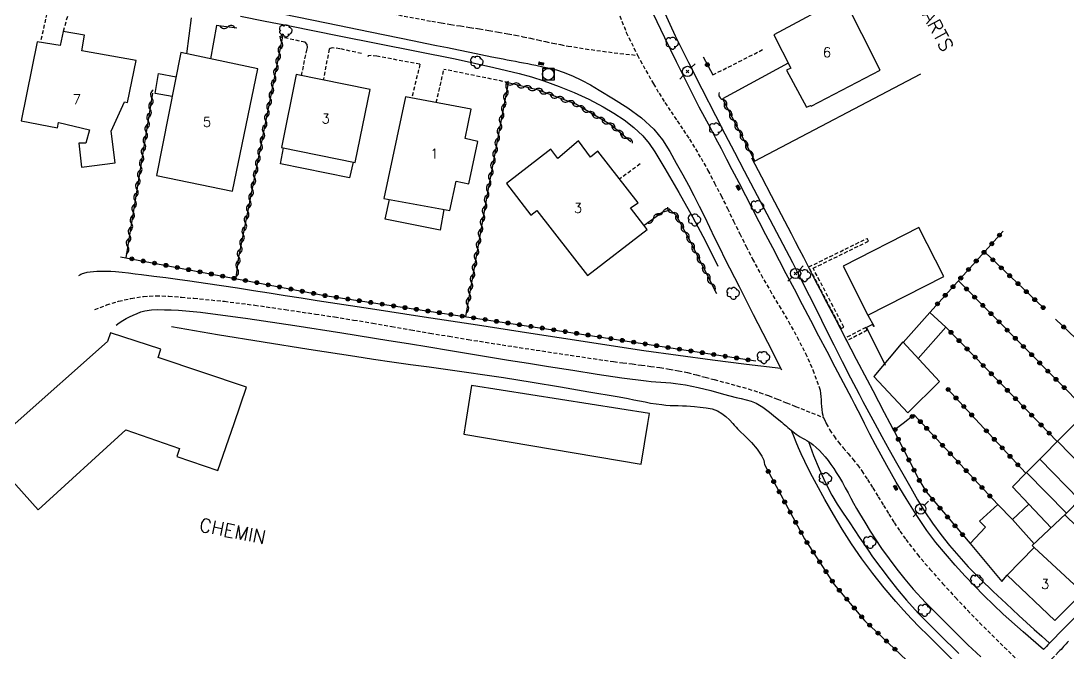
# Model space of a CAD drawing. Header units: millimetres. Extents: x 146998 to 148001, y 143000 to 144001.
# Drawn here: x 147098.5 to 147234.3, y 143641.2 to 143723.2 of the extents above; entities that cross this region are included whole.
import ezdxf
from ezdxf.enums import TextEntityAlignment as Align

# ---------------------------------------------------------------- set-up
doc = ezdxf.new("R2010")
doc.units = ezdxf.units.MM
doc.linetypes.add('DASHED', pattern=[0.75, 0.5, -0.25])
doc.layers.get('0').update_dxf_attribs({"linetype": 'CONTINUOUS'})
for name, color, linetype in [('W0001', 6, 'DASHED'), ('W0008', 7, 'CONTINUOUS'), ('W0014', 7, 'CONTINUOUS'), ('W0017', 7, 'CONTINUOUS'), ('W0101', 7, 'CONTINUOUS'), ('W0104', 1, 'CONTINUOUS'), ('W0112', 1, 'DASHED'), ('W0211', 2, 'CONTINUOUS'), ('W0300', 7, 'CONTINUOUS'), ('W0303', 7, 'CONTINUOUS'), ('W0310', 3, 'CONTINUOUS'), ('W0322', 7, 'CONTINUOUS'), ('W0323', 7, 'CONTINUOUS'), ('W0401', 7, 'CONTINUOUS'), ('W0420', 7, 'CONTINUOUS'), ('W0473', 7, 'CONTINUOUS'), ('W0989', 7, 'CONTINUOUS'), ('W0991', 7, 'CONTINUOUS'), ('W1102', 7, 'CONTINUOUS')]:
    doc.layers.add(name, color=color, linetype=linetype)
doc.styles.get("Standard").update_dxf_attribs({"font": 'romans.shx', "width": 0.85})

# ---------------------------------------------------------------- blocks, each defined once
blk = doc.blocks.new('T300')
for p, q in [((-0.8, 0.51), (-0.86, 0.34)), ((-0.86, 0.34), (-0.86, 0.17)), ((-0.86, 0.17), (-0.74, 0.06)), ((-0.69, 0.63), (-0.8, 0.51)), ((-0.8, -0.06), (-0.74, 0.06)), ((-0.74, 0.06), (-0.69, 0.11)), ((-0.57, 0.69), (-0.69, 0.63)), ((-0.46, 0.69), (-0.57, 0.69)), ((-0.29, 0.63), (-0.46, 0.69)), ((-0.29, 0.63), (-0.17, 0.74)), ((-0.23, 0.57), (-0.29, 0.63)), ((-0.17, 0.74), (-0.06, 0.8)), ((-0.06, 0.8), (0.06, 0.8)), ((0.06, 0.8), (0.23, 0.74)), ((0.23, 0.74), (0.34, 0.63)), ((0.34, 0.63), (0.4, 0.51)), ((0.46, 0.46), (0.34, 0.46)), ((0.4, 0.51), (0.4, 0.46)), ((0.57, 0.4), (0.46, 0.46)), ((0.57, 0.4), (0.69, 0.29)), ((0.69, 0.29), (0.74, 0.17)), ((0.74, 0.06), (0.69, -0.17)), ((0.74, 0.17), (0.74, 0.06)), ((-0.8, -0.17), (-0.8, -0.06)), ((-0.8, -0.23), (-0.8, -0.17)), ((-0.74, -0.34), (-0.8, -0.23)), ((-0.69, -0.4), (-0.74, -0.34)), ((-0.51, -0.46), (-0.69, -0.4)), ((-0.4, -0.46), (-0.51, -0.46)), ((-0.4, -0.46), (-0.34, -0.46)), ((-0.34, -0.46), (-0.34, -0.4)), ((-0.34, -0.51), (-0.34, -0.46)), ((-0.29, -0.63), (-0.34, -0.51)), ((-0.17, -0.74), (-0.29, -0.63)), ((-0.06, -0.8), (-0.17, -0.74)), ((0.06, -0.8), (-0.06, -0.8)), ((0.17, -0.74), (0.06, -0.8)), ((0.23, -0.69), (0.17, -0.74)), ((0.29, -0.46), (0.23, -0.46)), ((0.29, -0.63), (0.23, -0.69)), ((0.46, -0.4), (0.29, -0.46)), ((0.34, -0.51), (0.29, -0.63)), ((0.34, -0.51), (0.34, -0.46)), ((0.57, -0.34), (0.46, -0.4)), ((0.63, -0.29), (0.57, -0.34)), ((0.69, -0.17), (0.63, -0.29))]:
    blk.add_line(p, q)
blk = doc.blocks.new('T473')
for p, q in [((-0.166667, 0.166667), (0.166667, -0.166667)), ((-0.166667, -0.166667), (0.166667, 0.166667)), ((0.500001, 0.500001), (1.000002, 1.000002)), ((-1.000002, -1.000002), (-0.500001, -0.500001))]:
    blk.add_line(p, q)
blk.add_ellipse((0, 0), major_axis=(0.471405, 0.471405), ratio=1, start_param=5.4977871438, end_param=11.780972451)
blk = doc.blocks.new('T401')
for p, q in [((-0.3, 0.3), (0, 0.3)), ((-0.3, -0.25), (-0.3, 0.3)), ((-0.3, 0.15), (0, 0.15)), ((-0.3, 0), (0, 0)), ((0, 0.3), (0, -0.25)), ((-0.3, -0.15), (0, -0.15)), ((-0.3, -0.25), (-0.3, -0.3)), ((-0.3, -0.3), (0, -0.3)), ((0, -0.3), (0, -0.25))]:
    blk.add_line(p, q)
blk = doc.blocks.new('T420')
for p, q in [((0.75, 0.75), (-0.75, 0.75)), ((-0.75, 0.75), (-0.75, -0.75)), ((0.75, 0.75), (0.75, -0.75)), ((0.75, -0.75), (-0.75, -0.75))]:
    blk.add_line(p, q)
blk.add_ellipse((0, 0), major_axis=(-0.53, 0.53), ratio=1, start_param=3.926991, end_param=10.210176)
blk = doc.blocks.new('t323o')
at = {"color": 0, "linetype": 'Continuous'}
for radius in [0.25, 0.15]:
    blk.add_circle((0, 0), radius, dxfattribs=at)
blk = doc.blocks.new('t310o')
at = {"color": 0, "linetype": 'Continuous'}
for centre, start, end in [((-0.5, 0.38), 216.8699, 323.1304), ((0.5, -0.37), 36.8699, 143.1303)]:
    blk.add_arc(centre, 0.625, start, end, dxfattribs=at)
blk = doc.blocks.new('t322o')
at = {"color": 0, "linetype": 'Continuous'}
for radius in [0.25, 0.15]:
    blk.add_circle((0, 0), radius, dxfattribs=at)

msp = doc.modelspace()

# ---------------------------------------------------------------- linework, layer by layer
at = {"layer": 'W0001'}
for points in [[(147146.69, 143724.13), (147151.76, 143723.17), (147152.99, 143722.95), (147154.22, 143722.75), (147155.46, 143722.56), (147156.69, 143722.37), (147157.93, 143722.18), (147159.17, 143721.98), (147160.4, 143721.78), (147161.63, 143721.56), (147162.61, 143721.37), (147163.58, 143721.17), (147164.55, 143720.96), (147165.52, 143720.75), (147166.49, 143720.54), (147167.46, 143720.33), (147168.44, 143720.14), (147169.42, 143719.96), (147171.66, 143719.6), (147173.91, 143719.28), (147176.16, 143719), (147178.42, 143718.76)], [(147176.14, 143723.88), (147176.98, 143721.73), (147178.42, 143718.76)], [(147178.42, 143718.76), (147180.49, 143715.06), (147181.23, 143713.83), (147182, 143712.62), (147182.79, 143711.43), (147183.59, 143710.24), (147184.39, 143709.05), (147185.18, 143707.86), (147185.94, 143706.64), (147186.67, 143705.41), (147187.57, 143703.81), (147188.43, 143702.19), (147189.27, 143700.55), (147190.09, 143698.9), (147190.89, 143697.26), (147191.7, 143695.61), (147192.52, 143693.96), (147193.35, 143692.33), (147194.46, 143690.27), (147195.62, 143688.25), (147196.81, 143686.24), (147198, 143684.23), (147199.15, 143682.19), (147200.22, 143680.09), (147201.19, 143677.94), (147202, 143675.73), (147202.11, 143675.32), (147202.18, 143674.9), (147202.22, 143674.48), (147202.24, 143674.06), (147202.26, 143673.64), (147202.28, 143673.22), (147202.32, 143672.8), (147202.39, 143672.39), (147202.56, 143671.77)], [(147108.05, 143685.77), (147109.57, 143686.37), (147111.14, 143686.86), (147112.74, 143687.22), (147114.36, 143687.47), (147116, 143687.57), (147117.64, 143687.51), (147119.27, 143687.38), (147120.89, 143687.24), (147124.85, 143686.85), (147128.8, 143686.35), (147132.73, 143685.78), (147136.66, 143685.19), (147139.14, 143684.82), (147141.62, 143684.42), (147144.1, 143684), (147146.57, 143683.58), (147149.04, 143683.15), (147151.52, 143682.72), (147153.99, 143682.31), (147156.47, 143681.9), (147160.88, 143681.2), (147165.3, 143680.52), (147169.72, 143679.85), (147174.15, 143679.19), (147175.34, 143679.02), (147176.55, 143678.87), (147177.75, 143678.72), (147178.95, 143678.57), (147180.15, 143678.41), (147181.35, 143678.24), (147182.55, 143678.05), (147183.74, 143677.84), (147184.91, 143677.59), (147186.07, 143677.3), (147187.23, 143677), (147188.38, 143676.69), (147189.86, 143676.3), (147191.33, 143675.9), (147192.8, 143675.49), (147194.25, 143675.02), (147195.43, 143674.61), (147196.6, 143674.15), (147197.77, 143673.68), (147198.93, 143673.21), (147202.56, 143671.77)], [(147202.56, 143671.77), (147202.77, 143671.3), (147202.8, 143671.23), (147202.84, 143671.15), (147202.87, 143671.08), (147202.91, 143671)], [(147202.91, 143671), (147203.38, 143670.15), (147203.92, 143669.34), (147204.5, 143668.57), (147205.12, 143667.83), (147205.74, 143667.1), (147206.36, 143666.37), (147206.96, 143665.62), (147207.52, 143664.84), (147208.25, 143663.74), (147208.95, 143662.63), (147209.64, 143661.5), (147210.32, 143660.38), (147211.01, 143659.25), (147211.72, 143658.14), (147212.45, 143657.04), (147213.22, 143655.97), (147214.75, 143654), (147216.35, 143652.11), (147218, 143650.25), (147219.67, 143648.42), (147221.22, 143646.77), (147222.8, 143645.16), (147224.4, 143643.57), (147226, 143641.98), (147229.89, 143638.21)], [(147234.35, 143642.74), (147234.18, 143642.57), (147234.02, 143642.4), (147233.86, 143642.23), (147233.7, 143642.05), (147233.54, 143641.88), (147233.38, 143641.7), (147233.21, 143641.53), (147233.05, 143641.36), (147232.27, 143640.56), (147231.49, 143639.77), (147230.69, 143638.99), (147229.89, 143638.21)]]:
    msp.add_lwpolyline(points, dxfattribs=at)
at = {"layer": 'W0008'}
for points in [[(147132.41, 143724.13), (147138.1, 143722.97), (147143.78, 143721.81), (147149.47, 143720.65), (147150.91, 143720.35), (147152.35, 143720.05), (147153.79, 143719.76), (147155.23, 143719.46), (147156.67, 143719.16), (147158.12, 143718.86), (147159.56, 143718.57), (147161, 143718.28), (147161.53, 143718.18), (147162.06, 143718.08), (147162.6, 143717.98), (147163.13, 143717.88), (147163.66, 143717.79), (147164.19, 143717.68), (147164.73, 143717.58), (147165.26, 143717.47), (147166.14, 143717.28), (147167.03, 143717.09), (147167.92, 143716.87), (147168.79, 143716.59), (147170, 143716.1), (147171.17, 143715.53), (147172.32, 143714.91), (147173.45, 143714.25), (147175.31, 143713.13), (147177.16, 143711.96), (147178.94, 143710.66), (147180.56, 143709.16), (147181.68, 143707.79), (147182.62, 143706.3), (147183.46, 143704.76), (147184.3, 143703.24), (147185.04, 143701.9), (147185.75, 143700.55), (147186.43, 143699.19), (147187.11, 143697.83), (147187.77, 143696.46), (147188.43, 143695.09), (147189.1, 143693.72), (147189.78, 143692.36), (147191.61, 143688.75), (147193.45, 143685.15), (147195.29, 143681.54), (147197.13, 143677.94)], [(147207.89, 143671), (147207.47, 143671.82), (147207.06, 143672.63), (147206.64, 143673.45), (147206.22, 143674.26), (147205.16, 143676.28), (147204.09, 143678.3), (147203.03, 143680.32), (147201.96, 143682.34), (147200.9, 143684.36), (147199.84, 143686.38), (147198.78, 143688.4), (147197.72, 143690.42), (147196.84, 143692.1), (147195.97, 143693.79), (147195.09, 143695.47), (147194.22, 143697.16), (147193.35, 143698.84), (147192.48, 143700.53), (147191.61, 143702.21), (147190.73, 143703.9), (147190.02, 143705.26), (147189.31, 143706.61), (147188.59, 143707.97), (147187.88, 143709.33), (147187.16, 143710.68), (147186.45, 143712.04), (147185.75, 143713.41), (147185.06, 143714.78), (147183.5, 143717.91), (147181.96, 143721.04), (147180.46, 143724.2)], [(147197.04, 143678.11), (147192.59, 143678.66), (147188.14, 143679.23), (147183.69, 143679.83), (147179.24, 143680.44), (147175.58, 143680.98), (147171.93, 143681.54), (147168.27, 143682.11), (147164.62, 143682.67), (147157.68, 143683.73), (147150.75, 143684.8), (147143.81, 143685.86), (147136.87, 143686.92), (147134.81, 143687.24), (147132.74, 143687.57), (147130.68, 143687.9), (147128.61, 143688.22), (147126.55, 143688.54), (147124.48, 143688.86), (147122.42, 143689.17), (147120.35, 143689.47), (147118.79, 143689.68), (147117.24, 143689.88), (147115.68, 143690.07), (147114.12, 143690.27), (147113.27, 143690.38), (147112.43, 143690.49), (147111.58, 143690.6), (147110.72, 143690.68), (147110.12, 143690.71), (147109.52, 143690.73), (147108.92, 143690.73), (147108.32, 143690.71), (147107.88, 143690.68), (147107.44, 143690.64), (147107.01, 143690.57), (147106.58, 143690.46), (147106.41, 143690.4), (147106.25, 143690.33), (147106.09, 143690.24), (147105.94, 143690.15)], [(147110.8, 143683.77), (147111.22, 143684.07), (147111.66, 143684.34), (147112.1, 143684.6), (147112.56, 143684.84), (147113.04, 143685.07), (147113.53, 143685.28), (147114.03, 143685.47), (147114.55, 143685.6), (147115.39, 143685.73), (147116.24, 143685.77), (147117.09, 143685.76), (147117.94, 143685.74), (147118.9, 143685.7), (147119.85, 143685.62), (147120.8, 143685.52), (147121.76, 143685.42), (147127.88, 143684.63), (147133.98, 143683.71), (147140.07, 143682.74), (147146.16, 143681.78), (147148.75, 143681.37), (147151.35, 143680.95), (147153.94, 143680.52), (147156.53, 143680.09), (147159.12, 143679.66), (147161.71, 143679.23), (147164.3, 143678.81), (147166.89, 143678.4), (147170.06, 143677.91), (147173.22, 143677.41), (147176.38, 143676.94), (147179.56, 143676.52), (147180.19, 143676.45), (147180.83, 143676.39), (147181.46, 143676.34), (147182.1, 143676.3), (147182.74, 143676.25), (147183.37, 143676.18), (147184.01, 143676.11), (147184.64, 143676.01), (147186.31, 143675.68), (147187.96, 143675.27), (147189.6, 143674.82), (147191.24, 143674.37), (147191.88, 143674.22), (147192.54, 143674.07), (147193.18, 143673.89), (147193.81, 143673.64), (147194.71, 143673.11), (147195.54, 143672.48), (147196.34, 143671.81), (147197.14, 143671.15), (147197.19, 143671.12), (147197.24, 143671.08), (147197.28, 143671.04), (147197.33, 143671)], [(147197.33, 143671), (147197.54, 143670.83), (147197.75, 143670.65), (147197.95, 143670.48), (147198.16, 143670.3), (147198.36, 143670.12), (147198.57, 143669.95), (147198.78, 143669.79), (147199, 143669.62), (147199.27, 143669.44), (147199.55, 143669.27), (147199.83, 143669.11), (147200.11, 143668.95), (147200.39, 143668.79), (147200.67, 143668.62), (147200.94, 143668.44), (147201.2, 143668.24), (147201.62, 143667.88), (147202.02, 143667.5), (147202.4, 143667.09), (147202.76, 143666.67), (147203.15, 143666.19), (147203.53, 143665.68), (147203.88, 143665.17), (147204.22, 143664.65), (147204.63, 143664), (147205.01, 143663.34), (147205.38, 143662.67), (147205.74, 143662), (147206.1, 143661.33), (147206.46, 143660.66), (147206.83, 143659.99), (147207.22, 143659.33), (147207.91, 143658.18), (147208.61, 143657.04), (147209.33, 143655.91), (147210.09, 143654.8), (147211.07, 143653.44), (147212.08, 143652.1), (147213.12, 143650.79), (147214.2, 143649.51), (147215.78, 143647.79), (147217.41, 143646.13), (147219.07, 143644.49), (147220.72, 143642.84), (147221.27, 143642.3), (147221.83, 143641.77), (147222.4, 143641.24), (147222.96, 143640.72)], [(147231.11, 143641.69), (147228.46, 143643.95), (147225.88, 143646.28), (147223.37, 143648.7), (147220.94, 143651.19), (147219.63, 143652.61), (147218.36, 143654.07), (147217.14, 143655.58), (147215.98, 143657.12), (147214.58, 143659.17), (147213.26, 143661.26), (147212, 143663.39), (147210.77, 143665.53), (147210.02, 143666.88), (147209.29, 143668.25), (147208.58, 143669.62), (147207.89, 143671)]]:
    msp.add_lwpolyline(points, dxfattribs=at)
at = {"layer": 'W0014'}
for points in [[(147126.96, 143723.84), (147130.15, 143723.2), (147133.34, 143722.56), (147136.53, 143721.91), (147139.72, 143721.27), (147144.74, 143720.27), (147149.77, 143719.29), (147154.8, 143718.28), (147159.8, 143717.17), (147161.43, 143716.79), (147163.07, 143716.4), (147164.69, 143715.97), (147166.3, 143715.46), (147168.27, 143714.73), (147170.22, 143713.94), (147172.13, 143713.06), (147173.99, 143712.07), (147175.35, 143711.25), (147176.69, 143710.37), (147177.96, 143709.39), (147179.13, 143708.29), (147179.95, 143707.31), (147180.67, 143706.25), (147181.32, 143705.15), (147181.96, 143704.06), (147183.79, 143700.96), (147185.55, 143697.81), (147187.24, 143694.64), (147188.86, 143691.42)], [(147181.7, 143724.79), (147183.33, 143721.29), (147185.04, 143717.84), (147186.78, 143714.4), (147188.53, 143710.97), (147189.76, 143708.57), (147191, 143706.18), (147192.25, 143703.79), (147193.51, 143701.41), (147194.77, 143699.03), (147196.03, 143696.64), (147197.28, 143694.26), (147198.52, 143691.86), (147199.61, 143689.73), (147200.69, 143687.6), (147201.76, 143685.46), (147202.83, 143683.32), (147203.9, 143681.18), (147204.98, 143679.04), (147206.07, 143676.91), (147207.18, 143674.79), (147207.68, 143673.84), (147208.19, 143672.89), (147208.7, 143671.95), (147209.21, 143671)], [(147211.21, 143671), (147210.47, 143672.4), (147209.73, 143673.81), (147208.99, 143675.22), (147208.25, 143676.62), (147206.85, 143679.3), (147205.45, 143681.98), (147204.05, 143684.67), (147202.65, 143687.35), (147202.12, 143688.38), (147201.58, 143689.41), (147201.05, 143690.45), (147200.52, 143691.48), (147199.99, 143692.51), (147199.45, 143693.55), (147198.92, 143694.58), (147198.39, 143695.61), (147197.11, 143698.07), (147195.83, 143700.52), (147194.55, 143702.97), (147193.27, 143705.42)], [(147209.21, 143671), (147210.14, 143669.29), (147211.09, 143667.58), (147212.04, 143665.88), (147213.01, 143664.18), (147213.89, 143662.63), (147214.77, 143661.08), (147215.69, 143659.55), (147216.68, 143658.06), (147217.76, 143656.59), (147218.9, 143655.16), (147220.09, 143653.78), (147221.31, 143652.42), (147222.9, 143650.79), (147224.55, 143649.21), (147226.23, 143647.66), (147227.9, 143646.11), (147228.88, 143645.2), (147229.87, 143644.29), (147230.86, 143643.39), (147231.85, 143642.49)], [(147211.68, 143670.09), (147211.21, 143671)], [(147219.27, 143640.35), (147218.21, 143641.41), (147217.15, 143642.47), (147216.07, 143643.53), (147215.01, 143644.59), (147213.96, 143645.67), (147212.93, 143646.77), (147211.93, 143647.89), (147210.41, 143649.7), (147208.95, 143651.55), (147207.55, 143653.44), (147206.2, 143655.38), (147204.98, 143657.27), (147203.84, 143659.2), (147202.74, 143661.15), (147201.65, 143663.12), (147201.13, 143664.09), (147200.62, 143665.08), (147200.12, 143666.07), (147199.65, 143667.07), (147199.32, 143667.82), (147199, 143668.58), (147198.7, 143669.34), (147198.41, 143670.1)], [(147200.61, 143668.64), (147201.27, 143666.86), (147202, 143665.11), (147202.79, 143663.39), (147203.66, 143661.7), (147204.35, 143660.52), (147205.1, 143659.37), (147205.87, 143658.25), (147206.64, 143657.12), (147207.2, 143656.26), (147207.77, 143655.4), (147208.34, 143654.55), (147208.93, 143653.71), (147209.99, 143652.27), (147211.06, 143650.85), (147212.17, 143649.45), (147213.32, 143648.08), (147214.85, 143646.41), (147216.43, 143644.78), (147218.05, 143643.19), (147219.66, 143641.59), (147220.1, 143641.15)], [(147239.62, 143650.21), (147237.66, 143648.3), (147235.71, 143646.38), (147233.77, 143644.45), (147231.85, 143642.49), (147231.66, 143642.29), (147231.48, 143642.09), (147231.29, 143641.89), (147231.11, 143641.69)]]:
    msp.add_lwpolyline(points, dxfattribs=at)
at = {"layer": 'W0017'}
for points in [[(147120.56, 143723.61), (147119.96, 143718.94)], [(147123.85, 143722.64), (147123.04, 143718.3)], [(147197.99, 143717.75), (147189.44, 143713.12)]]:
    msp.add_lwpolyline(points, dxfattribs=at)
at = {"layer": 'W0101'}
for points in [[(147205.17, 143726.29), (147196.1, 143721.43), (147198.32, 143717.11), (147198.33, 143717.11), (147197.76, 143716.85), (147200.37, 143712.01), (147200.88, 143712.24), (147200.96, 143712.17), (147209.91, 143716.83)], [(147103.93, 143721.86), (147103.56, 143720.02), (147100.55, 143720.52), (147098.5, 143710.25), (147103.2, 143709.33), (147103.34, 143710.06), (147103.36, 143710.06), (147107.36, 143709.07), (147106.89, 143707.36), (147105.98, 143707.37), (147106.32, 143704.23), (147110.68, 143704.81), (147110.15, 143708.93), (147111.91, 143712.7), (147112.29, 143712.64), (147113.39, 143718.09), (147106.36, 143719.34), (147106.73, 143721.39)], [(147129.2, 143717.02), (147119.2, 143719.1), (147116.06, 143703.16), (147125.91, 143701.13)], [(147143.75, 143714.31), (147134.15, 143716.25), (147132.28, 143706.8), (147141.8, 143704.86)], [(147156.87, 143711.75), (147148.34, 143713.39), (147145.55, 143700.2), (147154.1, 143698.62), (147154.91, 143702.42), (147154.93, 143702.42), (147156.56, 143702.09), (147157.74, 143707.56), (147156.07, 143707.97)], [(147170.77, 143707.66), (147168.09, 143705.35), (147167.21, 143706.6), (147161.46, 143702.13), (147164.59, 143698.01), (147165.38, 143698.62), (147171.95, 143690.21), (147179.7, 143696.18), (147177.51, 143698.96), (147178.5, 143699.64), (147173.3, 143706.32), (147172.32, 143705.56)], [(147214.91, 143696.44), (147205.11, 143691.42), (147208.32, 143685.07), (147218.18, 143690.05)]]:
    msp.add_lwpolyline(points, close=True, dxfattribs=at)
for points in [[(147208.32, 143685.07), (147209.15, 143683.6), (147208.91, 143683.83), (147208.14, 143683.44), (147210.57, 143678.55)], [(147179.79, 143671), (147180.01, 143672.28), (147156.9, 143675.92), (147156.13, 143671)], [(147156.13, 143671), (147155.91, 143669.61), (147178.9, 143665.74)], [(147178.9, 143665.74), (147179.79, 143671)], [(147237.95, 143663.36), (147233.99, 143659.26)], [(147233.99, 143659.26), (147229.64, 143655.16), (147229.88, 143654.89)], [(147229.88, 143654.89), (147226.39, 143651.32), (147232.55, 143645.44)], [(147236.21, 143649.07), (147232.55, 143645.44)]]:
    msp.add_lwpolyline(points, dxfattribs=at)
at = {"layer": 'W0104'}
for points in [[(147118.08, 143713.42), (147115.86, 143713.81), (147116.3, 143716.38), (147118.58, 143715.98)], [(147141.54, 143704.91), (147141.06, 143702.86), (147132.13, 143704.68), (147132.54, 143706.75)], [(147153.33, 143698.77), (147152.84, 143696.09), (147145.72, 143697.5), (147146.25, 143700.07)], [(147212.9, 143681.51), (147216.34, 143685.4), (147218.44, 143683.49), (147214.83, 143679.42)], [(147127.73, 143675.69), (147116.26, 143679.57), (147116.6, 143680.64), (147110.1, 143682.77), (147109.7, 143681.65), (147097.72, 143671)], [(147126.11, 143671), (147127.73, 143675.69)], [(147097.72, 143671), (147093.8, 143667.51), (147100.68, 143659.81), (147112.05, 143670.17), (147119.02, 143667.74), (147118.67, 143666.7), (147124, 143664.89), (147126.11, 143671)], [(147235.19, 143671), (147228.89, 143664.65), (147227.09, 143662.79), (147229.21, 143660.53), (147227.05, 143658.53), (147225.15, 143660.49), (147222.8, 143658.33), (147223.58, 143657.53), (147221.56, 143655.44)], [(147232.92, 143668.72), (147238.04, 143663.45)], [(147230.62, 143666.39), (147235.77, 143661.1)], [(147228.89, 143664.65), (147234.09, 143659.35)], [(147229.21, 143660.53), (147232.08, 143657.45)], [(147227.05, 143658.53), (147229.89, 143655.39)], [(147221.56, 143655.44), (147225.69, 143650.49), (147226.39, 143651.32)]]:
    msp.add_lwpolyline(points, dxfattribs=at)
msp.add_lwpolyline([(147209.09, 143677.08), (147213.49, 143672.36), (147217.6, 143676.43), (147212.85, 143681.57)], close=True, dxfattribs=at)
at = {"layer": 'W0112'}
for points in [[(147102.46, 143727.1), (147100.99, 143720.45)], [(147105.3, 143726.67), (147103.89, 143721.67)], [(147135.32, 143720.45), (147131.96, 143721.17)], [(147134.86, 143716.11), (147135.53, 143719.41), (147135.64, 143719.79), (147135.59, 143720.16), (147135.32, 143720.45)], [(147138.44, 143719.56), (147137.67, 143715.54)], [(147142.64, 143718.98), (147139.83, 143719.61), (147138.84, 143719.72), (147138.59, 143719.65), (147138.44, 143719.56)], [(147150.22, 143717.59), (147144.64, 143718.64), (147143.89, 143718.73), (147143.52, 143718.67), (147143.44, 143718.55)], [(147188.2, 143716.21), (147194.8, 143719.56)], [(147150.22, 143717.59), (147149.16, 143713.23)], [(147152.32, 143712.62), (147153.33, 143716.93)], [(147161.7, 143715.22), (147153.33, 143716.93)], [(147178.78, 143704.67), (147176.11, 143702.7)], [(147204.85, 143683.3), (147200.66, 143691.3), (147208.21, 143695.01)], [(147205.2, 143683.49), (147201.21, 143691.13), (147208.39, 143694.65)], [(147208.39, 143694.65), (147208.21, 143695.01)], [(147204.85, 143683.3), (147205.2, 143683.49)], [(147208.04, 143683.45), (147205.36, 143682.05)], [(147208.23, 143683.09), (147205.54, 143681.7)], [(147208.23, 143683.09), (147208.04, 143683.45)], [(147205.36, 143682.05), (147205.54, 143681.7)]]:
    msp.add_lwpolyline(points, dxfattribs=at)
at = {"layer": 'W0211'}
for points in [[(147118.01, 143683.56), (147123.94, 143682.56), (147129.88, 143681.58), (147135.82, 143680.63), (147141.77, 143679.71), (147144.18, 143679.35), (147146.59, 143679), (147149, 143678.67), (147151.42, 143678.34), (147153.83, 143678), (147156.24, 143677.67), (147158.65, 143677.32), (147161.06, 143676.95), (147164.75, 143676.37), (147168.43, 143675.75), (147172.11, 143675.12), (147175.79, 143674.49), (147176.51, 143674.36), (147177.24, 143674.22), (147177.96, 143674.07), (147178.68, 143673.93), (147179.41, 143673.79), (147180.13, 143673.65), (147180.86, 143673.54), (147181.59, 143673.44), (147182.12, 143673.39), (147182.65, 143673.35), (147183.19, 143673.33), (147183.72, 143673.31), (147184.25, 143673.3), (147184.78, 143673.27), (147185.31, 143673.24), (147185.84, 143673.18), (147186.58, 143673.11), (147187.34, 143673.04), (147188.11, 143672.9), (147188.83, 143672.63), (147189.38, 143672.3), (147189.89, 143671.9), (147190.35, 143671.46), (147190.78, 143671)], [(147190.78, 143671), (147190.99, 143670.77), (147191.21, 143670.53), (147191.42, 143670.3), (147191.64, 143670.07), (147192.42, 143669.3), (147193.21, 143668.52), (147193.95, 143667.68), (147194.58, 143666.75), (147194.7, 143666.5), (147194.8, 143666.23), (147194.87, 143665.95), (147194.91, 143665.67)]]:
    msp.add_lwpolyline(points, dxfattribs=at)
at = {"layer": 'W0303'}
msp.add_lwpolyline([(147193.62, 143705.01), (147215.18, 143716.36)], dxfattribs=at)
at = {"layer": 'W0310'}
for points in [[(147126.48, 143722.27), (147123.79, 143722.64)], [(147132.44, 143721.43), (147126.7, 143692.58), (147126.31, 143689.61)], [(147177.57, 143707.55), (147174.96, 143709.74), (147170.43, 143712.4), (147165.6, 143714.23), (147161.66, 143715.2), (147159.05, 143701.45), (147156.11, 143684.86)], [(147115.54, 143713.85), (147112.05, 143692.5)], [(147189.44, 143713.12), (147193.63, 143705.02)], [(147179.28, 143696.71), (147181.65, 143698.41), (147182.66, 143698.71), (147183.43, 143697.97), (147185.09, 143694.93), (147188.67, 143687.84)]]:
    msp.add_lwpolyline(points, dxfattribs=at)
at = {"layer": 'W0322'}
msp.add_lwpolyline([(147194.89, 143665.69), (147200.1, 143656.04), (147203.96, 143650.13), (147207.89, 143645.46), (147214.11, 143639.56), (147218.2, 143635.39)], dxfattribs=at)
at = {"layer": 'W0323'}
for points in [[(147186.95, 143718.54), (147188.21, 143716.21)], [(147216.34, 143685.4), (147225.87, 143695.96)], [(147111.37, 143692.63), (147137.87, 143687.59), (147169.5, 143682.85), (147193.78, 143679.11)], [(147223.43, 143693.26), (147231.09, 143685.99)], [(147236.78, 143672.61), (147220.05, 143689.51)], [(147232.63, 143684.54), (147242.1, 143675.55)], [(147218.44, 143683.49), (147230.6, 143671)], [(147218.64, 143675.49), (147222.8, 143671)], [(147212.87, 143671), (147211.68, 143670.09), (147214.88, 143663.8), (147215.86, 143662.13), (147221.56, 143655.44)], [(147215.34, 143671), (147214.31, 143672.11), (147212.87, 143671)], [(147225.15, 143660.49), (147215.34, 143671)], [(147222.8, 143671), (147228.79, 143664.54)], [(147230.6, 143671), (147232.87, 143668.66)]]:
    msp.add_lwpolyline(points, dxfattribs=at)
at = {"layer": 'W1102'}
for points in [[(147240.15, 143652.99), (147233.87, 143659.14)], [(147236.21, 143649.07), (147229.88, 143654.89)]]:
    msp.add_lwpolyline(points, dxfattribs=at)

# ---------------------------------------------------------------- block references
at = {"layer": 'W0300'}
for p in [(147132.86, 143721.92), (147182.98, 143720.32), (147157.65, 143717.85), (147188.63, 143709.19), (147194.03, 143699.14), (147185.87, 143697.39), (147200.12, 143690.18), (147190.89, 143687.87), (147194.83, 143679.55), (147202.85, 143663.82), (147208.62, 143655.56), (147222.5, 143650.57), (147215.68, 143646.74)]:
    msp.add_blockref('T300', p, dxfattribs=at)
at = {"layer": 'W0310'}
for p, rotation in [((147125.27, 143722.43), 172.2954934990278), ((147132.26, 143720.53), 258.7481372947673), ((147131.97, 143719.06), 258.7481372947673), ((147131.67, 143717.59), 258.7481372947673), ((147131.38, 143716.12), 258.7481372947673), ((147131.09, 143714.65), 258.7481372947673), ((147161.5, 143714.37), 259.2563160988986), ((147162.3, 143715.04), 166.1620820237783), ((147163.75, 143714.68), 166.1620820237783), ((147165.21, 143714.32), 166.1620820237783), ((147166.63, 143713.84), 159.2778052737268), ((147115.44, 143713.23), 260.7231313739375), ((147130.8, 143713.18), 258.7481372947673), ((147161.22, 143712.9), 259.2563160988986), ((147168.03, 143713.31), 159.2778052737268), ((147169.43, 143712.78), 159.2778052737268), ((147189.5, 143713.02), 297.3294741797528), ((147115.2, 143711.74), 260.7231313739375), ((147130.5, 143711.71), 258.7481372947673), ((147160.94, 143711.42), 259.2563160988986), ((147170.8, 143712.18), 149.6108103082252), ((147172.1, 143711.42), 149.6108103082252), ((147190.18, 143711.69), 297.3294741797528), ((147114.95, 143710.26), 260.7231313739375), ((147130.21, 143710.23), 258.7481372947673), ((147160.66, 143709.95), 259.2563160988986), ((147173.39, 143710.66), 149.6108103082252), ((147174.68, 143709.91), 149.6108103082252), ((147190.87, 143710.35), 297.3294741797528), ((147114.71, 143708.78), 260.7231313739375), ((147129.92, 143708.76), 258.7481372947673), ((147160.38, 143708.48), 259.2563160988986), ((147175.87, 143708.99), 140.0135294724043), ((147191.56, 143709.02), 297.3294741797528), ((147114.47, 143707.3), 260.7231313739375), ((147129.63, 143707.29), 258.7481372947673), ((147160.1, 143707), 259.2563160988986), ((147177.01, 143708.02), 140.0135294724043), ((147192.25, 143707.69), 297.3294741797528), ((147114.23, 143705.82), 260.7231313739375), ((147129.33, 143705.82), 258.7481372947673), ((147159.82, 143705.53), 259.2563160988986), ((147192.94, 143706.36), 297.3294741797528), ((147113.99, 143704.34), 260.7231313739375), ((147129.04, 143704.35), 258.7481372947673), ((147159.54, 143704.06), 259.2563160988986), ((147113.74, 143702.86), 260.7231313739375), ((147128.75, 143702.88), 258.7481372947673), ((147159.26, 143702.58), 259.2563160988986), ((147113.5, 143701.38), 260.7231313739375), ((147128.46, 143701.41), 258.7481372947673), ((147158.99, 143701.11), 259.9697639043471), ((147113.26, 143699.9), 260.7231313739375), ((147128.16, 143699.94), 258.7481372947673), ((147113.02, 143698.42), 260.7231313739375), ((147127.87, 143698.47), 258.7481372947673), ((147158.73, 143699.63), 259.9697639043471), ((147127.58, 143696.99), 258.7481372947673), ((147158.46, 143698.15), 259.9697639043471), ((147180.5, 143697.59), 35.78193498387625), ((147181.73, 143698.44), 16.28843564652257), ((147183.04, 143698.34), 315.8358207784915), ((147183.89, 143697.12), 298.7215209203729), ((147112.78, 143696.94), 260.7231313739375), ((147158.2, 143696.68), 259.9697639043471), ((147184.61, 143695.81), 298.7215209203729), ((147112.54, 143695.46), 260.7231313739375), ((147127.28, 143695.52), 258.7481372947673), ((147157.94, 143695.2), 259.9697639043471), ((147185.32, 143694.49), 296.8099860805384), ((147112.29, 143693.98), 260.7231313739375), ((147126.99, 143694.05), 258.7481372947673), ((147157.68, 143693.72), 259.9697639043471), ((147185.99, 143693.15), 296.8099860805384), ((147126.7, 143692.58), 262.5792813862619), ((147157.42, 143692.24), 259.9697639043471), ((147186.67, 143691.81), 296.8099860805384), ((147126.51, 143691.09), 262.5792813862619), ((147157.16, 143690.77), 259.9697639043471), ((147187.35, 143690.47), 296.8099860805384), ((147156.9, 143689.29), 259.9697639043471), ((147188.02, 143689.13), 296.8099860805384), ((147156.64, 143687.81), 259.9697639043471), ((147156.37, 143686.34), 259.9697639043471)]:
    msp.add_blockref('t310o', p, dxfattribs=dict(at, rotation=rotation))
at = {"layer": 'W0322'}
for p, rotation in [((147195.39, 143664.78), 298.3439385509572), ((147196.1, 143663.46), 298.3439385509572), ((147196.81, 143662.14), 298.3439385509572), ((147197.52, 143660.82), 298.3439385509572), ((147198.24, 143659.5), 298.3439385509572), ((147198.95, 143658.18), 298.3439385509572), ((147199.66, 143656.86), 298.3439385509572), ((147200.41, 143655.56), 303.1949672567312), ((147201.24, 143654.31), 303.1949672567312), ((147202.06, 143653.05), 303.1949672567312), ((147202.88, 143651.79), 303.1949672567312), ((147203.7, 143650.54), 303.1949672567312), ((147204.62, 143649.36), 310.0339979852439), ((147205.58, 143648.21), 310.0339979852439), ((147206.55, 143647.06), 310.0339979852439), ((147207.51, 143645.91), 310.0339979852439), ((147208.55, 143644.83), 316.4792174238426), ((147209.64, 143643.8), 316.4792174238426), ((147210.73, 143642.77), 316.4792174238426), ((147211.82, 143641.73), 316.4792174238426)]:
    msp.add_blockref('t322o', p, dxfattribs=dict(at, rotation=rotation))
at = {"layer": 'W0323'}
for p, rotation in [((147187.5, 143717.53), 298.2480296036906), ((147225.39, 143695.42), 47.91844237068592), ((147224.39, 143694.31), 47.91844237068592), ((147112.85, 143692.35), 349.2357727243848), ((147223.38, 143693.2), 47.91844237068592), ((147114.32, 143692.07), 349.2357727243848), ((147115.79, 143691.79), 349.2357727243848), ((147117.27, 143691.51), 349.2357727243848), ((147118.74, 143691.23), 349.2357727243848), ((147120.21, 143690.95), 349.2357727243848), ((147221.37, 143690.97), 47.91844237068592), ((147222.37, 143692.08), 47.91844237068592), ((147224.52, 143692.22), 316.5181229821413), ((147225.61, 143691.19), 316.5181229821413), ((147121.69, 143690.67), 349.2357727243848), ((147123.16, 143690.39), 349.2357727243848), ((147124.63, 143690.11), 349.2357727243848), ((147126.11, 143689.83), 349.2357727243848), ((147220.36, 143689.86), 47.91844237068592), ((147226.7, 143690.16), 316.5181229821413), ((147127.58, 143689.55), 349.2357727243848), ((147129.06, 143689.27), 349.2357727243848), ((147130.53, 143688.99), 349.2357727243848), ((147132, 143688.71), 349.2357727243848), ((147133.48, 143688.43), 349.2357727243848), ((147219.36, 143688.74), 47.91844237068592), ((147221.11, 143688.45), 134.6916405706797), ((147227.79, 143689.13), 316.5181229821413), ((147134.95, 143688.15), 349.2357727243848), ((147136.42, 143687.87), 349.2357727243848), ((147137.9, 143687.59), 351.4807499899874), ((147139.38, 143687.37), 351.4807499899874), ((147140.86, 143687.14), 351.4807499899874), ((147142.35, 143686.92), 351.4807499899874), ((147218.35, 143687.63), 47.91844237068592), ((147222.16, 143687.38), 134.6916405706797), ((147228.87, 143688.09), 316.5181229821413), ((147229.96, 143687.06), 316.5181229821413), ((147143.83, 143686.7), 351.4807499899874), ((147145.31, 143686.48), 351.4807499899874), ((147146.8, 143686.25), 351.4807499899874), ((147148.28, 143686.03), 351.4807499899874), ((147149.76, 143685.81), 351.4807499899874), ((147151.25, 143685.59), 351.4807499899874), ((147217.35, 143686.52), 47.91844237068592), ((147223.22, 143686.31), 134.6916405706797), ((147231.05, 143686.03), 316.5181229821413), ((147152.73, 143685.37), 351.4807499899874), ((147154.22, 143685.14), 351.4807499899874), ((147155.7, 143684.92), 351.4807499899874), ((147157.18, 143684.7), 351.4807499899874), ((147158.67, 143684.48), 351.4807499899874), ((147160.15, 143684.25), 351.4807499899874), ((147224.27, 143685.25), 134.6916405706797), ((147225.33, 143684.18), 134.6916405706797), ((147161.63, 143684.03), 351.4807499899874), ((147163.12, 143683.81), 351.4807499899874), ((147164.6, 143683.59), 351.4807499899874), ((147166.08, 143683.37), 351.4807499899874), ((147167.57, 143683.14), 351.4807499899874), ((147169.05, 143682.92), 351.4807499899874), ((147219.09, 143682.82), 314.2322370691407), ((147226.38, 143683.11), 134.6916405706797), ((147233.72, 143683.5), 316.5181229821626), ((147170.53, 143682.69), 351.2318452399532), ((147172.01, 143682.47), 351.2318452399532), ((147173.5, 143682.24), 351.2318452399532), ((147174.98, 143682.01), 351.2318452399532), ((147176.46, 143681.78), 351.2318452399532), ((147177.94, 143681.55), 351.2318452399532), ((147220.13, 143681.75), 314.2322370691407), ((147227.44, 143682.05), 134.6916405706797), ((147179.43, 143681.32), 351.2318452399532), ((147180.91, 143681.09), 351.2318452399532), ((147182.39, 143680.86), 351.2318452399532), ((147183.87, 143680.64), 351.2318452399532), ((147185.36, 143680.41), 351.2318452399532), ((147186.84, 143680.18), 351.2318452399532), ((147221.18, 143680.67), 314.2322370691407), ((147228.49, 143680.98), 134.6916405706797), ((147188.32, 143679.95), 351.2318452399532), ((147189.8, 143679.72), 351.2318452399532), ((147191.29, 143679.49), 351.2318452399532), ((147192.77, 143679.26), 351.2318452399532), ((147222.23, 143679.6), 314.2322370691407), ((147229.55, 143679.92), 134.6916405706797), ((147230.6, 143678.85), 134.6916405706797), ((147223.27, 143678.52), 314.2322370691407), ((147224.32, 143677.45), 314.2322370691407), ((147231.66, 143677.78), 134.6916405706797), ((147225.37, 143676.37), 314.2322370691407), ((147232.71, 143676.72), 134.6916405706797), ((147218.72, 143675.4), 312.8343163947495), ((147226.41, 143675.3), 314.2322370691407), ((147233.77, 143675.65), 134.6916405706797), ((147219.74, 143674.3), 312.8343163947495), ((147227.46, 143674.22), 314.2322370691407), ((147214.06, 143671.91), 217.5210760973108), ((147220.76, 143673.2), 312.8343163947495), ((147221.78, 143672.1), 312.8343163947495), ((147228.51, 143673.15), 314.2322370691407), ((147229.55, 143672.07), 314.2322370691407), ((147215.12, 143671.24), 133.0461586592049), ((147230.78, 143670.81), 314.2322370691479), ((147211.86, 143670.22), 217.5210760970346), ((147215.94, 143670.36), 133.0461586588878), ((147216.96, 143669.26), 133.0461586588878), ((147223.69, 143670.04), 312.834316394904), ((147231.83, 143669.74), 314.2322370691479), ((147212.26, 143668.95), 296.9284828998112), ((147217.99, 143668.17), 133.0461586588878), ((147224.71, 143668.94), 312.834316394904), ((147225.73, 143667.84), 312.834316394904), ((147212.94, 143667.61), 296.9284828998112), ((147219.01, 143667.07), 133.0461586588878), ((147226.75, 143666.74), 312.834316394904), ((147213.62, 143666.27), 296.9284828998112), ((147220.03, 143665.98), 133.0461586588878), ((147227.77, 143665.64), 312.834316394904), ((147214.3, 143664.94), 296.9284828998112), ((147221.06, 143664.88), 133.0461586588878), ((147222.08, 143663.78), 133.0461586588878), ((147214.99, 143663.61), 300.5284020342698), ((147223.11, 143662.69), 133.0461586588878), ((147215.76, 143662.31), 300.5284020342698), ((147216.7, 143661.15), 310.3806798667103), ((147224.13, 143661.59), 133.0461586588878), ((147217.67, 143660.01), 310.3806798667103), ((147218.64, 143658.86), 310.3806798667103), ((147219.61, 143657.72), 310.3806798667103), ((147220.59, 143656.58), 310.3806798667103)]:
    msp.add_blockref('t323o', p, dxfattribs=dict(at, rotation=rotation))
at = {"layer": 'W0401'}
for p, rotation in [((147165.89, 143717.53), 258.1718174003523), ((147191.63, 143701.67), 27.39221776161335), ((147212.03, 143662.74), 30.32168589663182)]:
    msp.add_blockref('T401', p, dxfattribs=dict(at, rotation=rotation))
at = {"layer": 'W0420'}
msp.add_blockref('T420', (147166.86, 143716.3), dxfattribs=at)
at = {"layer": 'W0473'}
for p in [(147184.91, 143716.66), (147198.93, 143690.45), (147215.17, 143659.91)]:
    msp.add_blockref('T473', p, dxfattribs=at)

# ---------------------------------------------------------------- texts
at = {"layer": 'W0989'}
for s, rotation, p in [('RUE DES ARTS', 298.4958, (147209.79, 143734.13)), ('CHEMIN', 348.6753, (147121.47, 143657.04))]:
    msp.add_text(s, height=1.75, rotation=rotation, dxfattribs=at).set_placement(p)
at = {"layer": 'W0991'}
for s, p in [('6', (147203.01, 143719.14)), ('7', (147105.72, 143713.05)), ('5', (147122.6, 143710.11)), ('3', (147138, 143710.55)), ('1', (147152.09, 143706.01)), ('3', (147170.71, 143698.94)), ('3', (147231.31, 143650.16))]:
    msp.add_text(s, height=1.25, dxfattribs=at).set_placement(p, align=Align.MIDDLE_CENTER)

doc.saveas('drawing.dxf')
